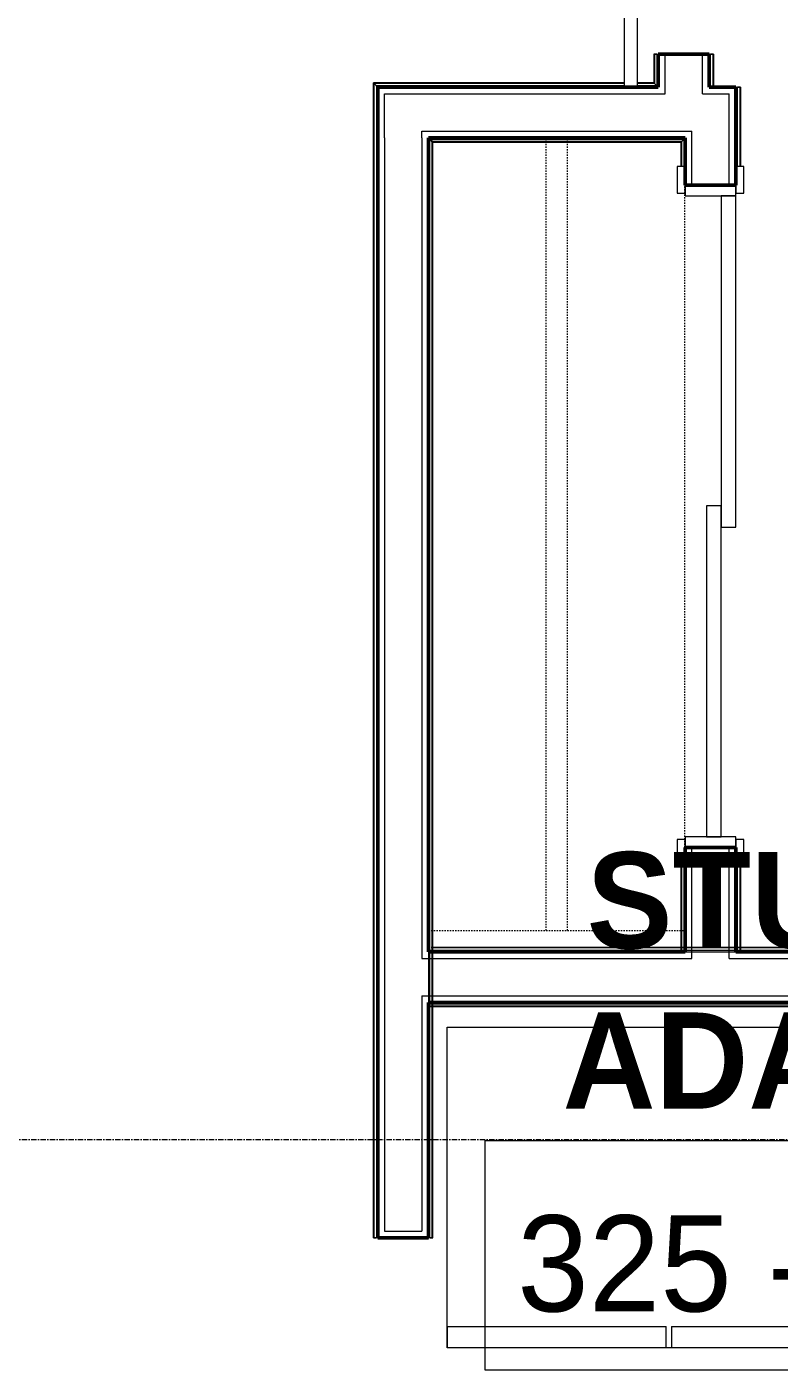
# Model space of a CAD drawing. Header units: inches. Extents: x -4218 to -1830, y 9767 to 12426.
# Drawn here: x -3129.6 to -3059.2, y 10145.6 to 10271.3 of the extents above; entities that cross this region are included whole.
import ezdxf

# ---------------------------------------------------------------- set-up
doc = ezdxf.new("R2010")
doc.units = ezdxf.units.IN
doc.header["$MEASUREMENT"] = 0
doc.linetypes.add('Dash', pattern=[0.25, 0.125, -0.125])
doc.linetypes.add('Grid Line 1_2_', pattern=[0.875, 0.5, -0.125, 0.125, -0.125])
for name, color, linetype, lineweight in [('0-1', 7, 'Continuous', 5), ('0-2', 253, 'Continuous', 9), ('A-AREA-IDEN', 2, 'Continuous', 9), ('A-DOOR-1', 7, 'Continuous', 9), ('A-DOOR-2', 50, 'Continuous', 20), ('A-DOOR-3', 250, 'Continuous', 50), ('A-DOOR-FRAM-1', 50, 'Continuous', 20), ('A-WALL-1', 250, 'Continuous', 50), ('A-WALL-2', 10, 'Continuous', 13), ('A-WALL-3', 254, 'Continuous', 9), ('A-WALL-4', 253, 'Continuous', 9), ('A-WALL-5', 252, 'Continuous', 9), ('A-WALL-6', 7, 'Continuous', 9), ('Q-CASE-HDLN-1', 7, 'Dash', 9), ('Q-SPCQ-1', 7, 'Continuous', 9), ('S-GRID-1', 1, 'Grid Line 1_2_', 9)]:
    doc.layers.add(name, color=color, linetype=linetype, lineweight=lineweight)
doc.styles.add('Century Gothic', font='ufonts.com_century-gothic.ttf', dxfattribs={"height": 9})
doc.styles.add('Century Gothic_B', font='GOTHICB.TTF', dxfattribs={"height": 9})

# ---------------------------------------------------------------- blocks, each defined once
blk = doc.blocks.new('Basic Wall _ INT - W4BØF - _5_8 GYP - 2X4 WOOD_BATT_ - 5_8 GYP_ - ___-3182879-BACKGROUND - 3RD FLOOR')
at = {"layer": 'A-WALL-3'}
blk.add_line((-3065.75, 10304.78), (-3065.72, 10304.78), dxfattribs=at)
at = {"layer": 'A-WALL-4'}
for p, q in [((-3065.75, 10355.41), (-3065.75, 10356.04)), ((-3065.75, 10304.78), (-3065.75, 10309.03)), ((-3065.4, 10309.44), (-3065.4, 10309.32)), ((-3065.4, 10309.32), (-3065.4, 10309.23)), ((-3065.4, 10309.23), (-3065.4, 10309.17)), ((-3065.4, 10309), (-3065.4, 10304.79)), ((-3065.61, 10304.78), (-3065.55, 10304.78)), ((-3065.54, 10304.78), (-3065.4, 10304.78)), ((-3065.4, 10304.78), (-3065.34, 10304.78)), ((-3065.75, 10265.68), (-3065.72, 10265.68)), ((-3065.61, 10265.68), (-3065.55, 10265.68)), ((-3065.54, 10265.68), (-3065.4, 10265.68)), ((-3065.4, 10265.68), (-3065.34, 10265.68))]:
    blk.add_line(p, q, dxfattribs=at)
at = {"layer": 'A-WALL-5'}
for p, q in [((-3065.72, 10356.05), (-3065.75, 10356.05)), ((-3065.75, 10309.03), (-3065.75, 10355.41)), ((-3065.55, 10356.05), (-3065.61, 10356.05)), ((-3065.4, 10356.05), (-3065.54, 10356.05)), ((-3065.34, 10356.05), (-3065.4, 10356.05)), ((-3065.4, 10356.05), (-3065.4, 10309.44)), ((-3065.62, 10304.78), (-3065.62, 10309.02)), ((-3065.34, 10309.44), (-3065.34, 10309.32)), ((-3065.34, 10309.32), (-3065.34, 10309.23)), ((-3065.34, 10309.23), (-3065.34, 10309.17)), ((-3065.34, 10308.99), (-3065.34, 10304.79)), ((-3065.71, 10304.78), (-3065.75, 10304.78)), ((-3065.62, 10304.78), (-3065.71, 10304.78)), ((-3065.34, 10304.78), (-3065.62, 10304.78)), ((-3065.72, 10268.78), (-3065.75, 10268.78)), ((-3065.75, 10265.68), (-3065.75, 10268.78)), ((-3065.55, 10268.78), (-3065.61, 10268.78)), ((-3065.4, 10268.78), (-3065.54, 10268.78)), ((-3065.34, 10268.78), (-3065.4, 10268.78)), ((-3065.4, 10268.78), (-3065.4, 10265.68)), ((-3065.71, 10265.68), (-3065.75, 10265.68)), ((-3065.62, 10265.68), (-3065.71, 10265.68)), ((-3065.34, 10265.68), (-3065.62, 10265.68))]:
    blk.add_line(p, q, dxfattribs=at)
at = {"layer": 'A-WALL-6'}
for p, q in [((-3065.75, 10356.05), (-3065.71, 10356.05)), ((-3065.71, 10356.05), (-3065.62, 10356.05)), ((-3065.62, 10309.03), (-3065.62, 10356.05)), ((-3065.62, 10356.05), (-3065.34, 10356.05)), ((-3065.34, 10356.05), (-3065.34, 10309.44)), ((-3065.75, 10268.78), (-3065.71, 10268.78)), ((-3065.71, 10268.78), (-3065.62, 10268.78)), ((-3065.62, 10265.68), (-3065.62, 10268.78)), ((-3065.62, 10268.78), (-3065.34, 10268.78)), ((-3065.34, 10268.78), (-3065.34, 10265.68))]:
    blk.add_line(p, q, dxfattribs=at)
blk = doc.blocks.new('Basic Wall _ INT - W4BØF - _5_8 GYP - 2X4 WOOD_BATT_ - 5_8 GYP_ - ___-3182880-BACKGROUND - 3RD FLOOR')
at = {"layer": 'A-WALL-4'}
for p, q in [((-3070.85, 10356.05), (-3070.91, 10356.05)), ((-3070.7, 10356.05), (-3070.85, 10356.05)), ((-3070.85, 10356.04), (-3070.85, 10355.41)), ((-3070.64, 10356.05), (-3070.7, 10356.05)), ((-3070.5, 10356.05), (-3070.52, 10356.05)), ((-3070.5, 10355.41), (-3070.5, 10356.04)), ((-3070.91, 10266.09), (-3070.85, 10266.03)), ((-3070.85, 10266.03), (-3070.7, 10265.88)), ((-3070.7, 10265.88), (-3070.64, 10265.82)), ((-3070.52, 10265.7), (-3070.5, 10265.68))]:
    blk.add_line(p, q, dxfattribs=at)
at = {"layer": 'A-WALL-5'}
for p, q in [((-3070.91, 10356.05), (-3070.62, 10356.05)), ((-3070.91, 10356.04), (-3070.91, 10355.41)), ((-3070.85, 10355.41), (-3070.85, 10304.78)), ((-3070.62, 10356.05), (-3070.54, 10356.05)), ((-3070.62, 10356.04), (-3070.62, 10355.41)), ((-3070.54, 10356.05), (-3070.5, 10356.05)), ((-3070.5, 10304.78), (-3070.5, 10355.41)), ((-3070.91, 10304.78), (-3070.85, 10304.78)), ((-3070.85, 10304.78), (-3070.7, 10304.78)), ((-3070.7, 10304.78), (-3070.64, 10304.78)), ((-3070.52, 10304.78), (-3070.5, 10304.78)), ((-3070.85, 10268.78), (-3070.91, 10268.78)), ((-3070.7, 10268.78), (-3070.85, 10268.78)), ((-3070.85, 10268.78), (-3070.85, 10266.03)), ((-3070.64, 10268.78), (-3070.7, 10268.78)), ((-3070.5, 10268.78), (-3070.52, 10268.78)), ((-3070.5, 10265.68), (-3070.5, 10268.78))]:
    blk.add_line(p, q, dxfattribs=at)
at = {"layer": 'A-WALL-6'}
for p, q in [((-3070.91, 10355.41), (-3070.91, 10304.78)), ((-3070.62, 10355.41), (-3070.62, 10304.78)), ((-3070.62, 10304.78), (-3070.91, 10304.78)), ((-3070.54, 10304.78), (-3070.62, 10304.78)), ((-3070.5, 10304.78), (-3070.54, 10304.78)), ((-3070.91, 10268.78), (-3070.62, 10268.78)), ((-3070.91, 10268.78), (-3070.91, 10266.09)), ((-3070.62, 10268.78), (-3070.62, 10265.8)), ((-3070.62, 10268.78), (-3070.54, 10268.78)), ((-3070.54, 10268.78), (-3070.5, 10268.78))]:
    blk.add_line(p, q, dxfattribs=at)
at = {"layer": 'A-WALL-6', "flags": 128}
for points in [[(-3070.62, 10265.8), (-3070.64, 10265.82), (-3070.7, 10265.88), (-3070.79, 10265.97), (-3070.91, 10266.09)], [(-3070.54, 10265.72), (-3070.56, 10265.74), (-3070.58, 10265.76), (-3070.6, 10265.78), (-3070.61, 10265.79), (-3070.62, 10265.8), (-3070.62, 10265.8)]]:
    blk.add_lwpolyline(points, dxfattribs=at)
blk = doc.blocks.new('Basic Wall _ INT - W4BØF - _5_8 GYP - 2X4 WOOD_BATT_ - 5_8 GYP_ - ___-3182883-BACKGROUND - 3RD FLOOR')
at = {"layer": 'A-WALL-3'}
for p, q in [((-3068.39, 10184.78), (-3068.33, 10184.78)), ((-3068.33, 10184.78), (-3068.18, 10184.78)), ((-3068.18, 10184.78), (-3068.12, 10184.78)), ((-3068, 10184.78), (-3067.98, 10184.78))]:
    blk.add_line(p, q, dxfattribs=at)
at = {"layer": 'A-WALL-4'}
for p, q in [((-3068.18, 10260.72), (-3068.33, 10260.58)), ((-3068.12, 10260.79), (-3068.18, 10260.72)), ((-3067.98, 10260.93), (-3068, 10260.9)), ((-3068.33, 10260.58), (-3068.39, 10260.51)), ((-3067.98, 10256.52), (-3067.98, 10258.27)), ((-3068.1, 10184.78), (-3068.39, 10184.78)), ((-3068.33, 10185.17), (-3068.33, 10185.07)), ((-3068.33, 10185.06), (-3068.33, 10184.98)), ((-3068.33, 10184.97), (-3068.33, 10184.92)), ((-3068.06, 10184.78), (-3068.1, 10184.78)), ((-3068.04, 10184.78), (-3068.06, 10184.78))]:
    blk.add_line(p, q, dxfattribs=at)
at = {"layer": 'A-WALL-5'}
for p, q in [((-3067.98, 10258.27), (-3067.98, 10260.93)), ((-3068.33, 10260.58), (-3068.33, 10258.27)), ((-3068.33, 10192.77), (-3068.33, 10185.19)), ((-3067.98, 10184.78), (-3067.98, 10192.77)), ((-3068.39, 10185.17), (-3068.39, 10185.07)), ((-3068.39, 10185.06), (-3068.39, 10184.98)), ((-3068.39, 10184.97), (-3068.39, 10184.92)), ((-3068.02, 10184.78), (-3068.04, 10184.78)), ((-3067.98, 10184.78), (-3068.02, 10184.78))]:
    blk.add_line(p, q, dxfattribs=at)
at = {"layer": 'A-WALL-6'}
for p, q in [((-3068.1, 10260.8), (-3068.1, 10258.27)), ((-3068.39, 10260.51), (-3068.39, 10258.27)), ((-3068.39, 10192.77), (-3068.39, 10185.19)), ((-3068.1, 10192.77), (-3068.1, 10184.78))]:
    blk.add_line(p, q, dxfattribs=at)
at = {"layer": 'A-WALL-6', "flags": 128}
for points in [[(-3068.39, 10260.51), (-3068.27, 10260.63), (-3068.18, 10260.72), (-3068.12, 10260.78), (-3068.1, 10260.8)], [(-3068.1, 10260.8), (-3068.1, 10260.8), (-3068.09, 10260.81), (-3068.08, 10260.83), (-3068.06, 10260.84), (-3068.04, 10260.86), (-3068.02, 10260.88)]]:
    blk.add_lwpolyline(points, dxfattribs=at)
blk = doc.blocks.new('Basic Wall _ INT - W4BØF - _5_8 GYP - 2X4 WOOD_BATT_ - 5_8 GYP_ - ___-3182884-BACKGROUND - 3RD FLOOR')
at = {"layer": 'A-WALL-3'}
for p, q in [((-3063.23, 10184.78), (-3063.2, 10184.78)), ((-3063.09, 10184.78), (-3063.02, 10184.78)), ((-3063.02, 10184.78), (-3062.87, 10184.78)), ((-3062.87, 10184.78), (-3062.81, 10184.78))]:
    blk.add_line(p, q, dxfattribs=at)
at = {"layer": 'A-WALL-4'}
for p, q in [((-3063.12, 10184.78), (-3063.16, 10184.78)), ((-3063.1, 10184.78), (-3063.12, 10184.78)), ((-3063.02, 10184.78), (-3063.1, 10184.78)), ((-3063.1, 10184.78), (-3063.1, 10184.78)), ((-3062.93, 10184.78), (-3063.02, 10184.78)), ((-3062.81, 10184.78), (-3062.93, 10184.78)), ((-3062.87, 10185.17), (-3062.87, 10185.07)), ((-3062.87, 10185.06), (-3062.87, 10184.98)), ((-3062.87, 10184.97), (-3062.87, 10184.92))]:
    blk.add_line(p, q, dxfattribs=at)
at = {"layer": 'A-WALL-5'}
for p, q in [((-3063.2, 10265.68), (-3063.23, 10265.68)), ((-3063.23, 10258.27), (-3063.23, 10265.68)), ((-3063.02, 10265.68), (-3063.09, 10265.68)), ((-3062.87, 10265.68), (-3063.02, 10265.68)), ((-3062.81, 10265.68), (-3062.87, 10265.68)), ((-3062.87, 10265.68), (-3062.87, 10258.27)), ((-3063.23, 10184.78), (-3063.23, 10192.77)), ((-3062.87, 10192.77), (-3062.87, 10185.19)), ((-3063.18, 10184.78), (-3063.23, 10184.78)), ((-3063.16, 10184.78), (-3063.18, 10184.78)), ((-3062.81, 10185.17), (-3062.81, 10185.07)), ((-3062.81, 10185.06), (-3062.81, 10184.98)), ((-3062.81, 10184.97), (-3062.81, 10184.92))]:
    blk.add_line(p, q, dxfattribs=at)
at = {"layer": 'A-WALL-6'}
for p, q in [((-3063.23, 10265.68), (-3063.18, 10265.68)), ((-3063.18, 10265.68), (-3063.1, 10265.68)), ((-3063.1, 10258.27), (-3063.1, 10265.68)), ((-3063.1, 10265.68), (-3062.81, 10265.68)), ((-3062.81, 10265.68), (-3062.81, 10258.27)), ((-3063.1, 10184.78), (-3063.1, 10192.77)), ((-3062.81, 10192.77), (-3062.81, 10185.19))]:
    blk.add_line(p, q, dxfattribs=at)
blk = doc.blocks.new('SLIDING - FLUSH - 5-0 x 6-8-3203585-BACKGROUND - 3RD FLOOR')
at = {"layer": 'A-DOOR-1'}
for p, q in [((-30.25, 3), (-32.75, 3)), ((-32.75, 3), (-32.75, 2.25)), ((-30.25, 2.25), (-30.25, 3)), ((30.25, 3), (30.25, 2.25)), ((32.75, 3), (30.25, 3)), ((32.75, 2.25), (32.75, 3)), ((-32.75, 2.25), (-30.25, 2.25)), ((30.25, 2.25), (32.75, 2.25)), ((-30.25, -2.5), (-32.75, -2.5)), ((-32.75, -2.5), (-32.75, -3.25)), ((-30.25, -3.25), (-30.25, -2.5)), ((32.75, -2.5), (30.25, -2.5)), ((30.25, -2.5), (30.25, -3.25)), ((32.75, -3.25), (32.75, -2.5)), ((-32.75, -3.25), (-30.25, -3.25)), ((30.25, -3.25), (32.75, -3.25))]:
    blk.add_line(p, q, dxfattribs=at)
at = {"layer": 'A-DOOR-2'}
for p, q in [((1, 2.25), (-30, 2.25)), ((-30, 2.25), (-30, 0.87)), ((1, 0.87), (1, 2.25)), ((-30, 0.87), (1, 0.87)), ((30, 0.87), (-1, 0.87)), ((-1, 0.87), (-1, -0.5)), ((30, -0.5), (30, 0.87)), ((-1, -0.5), (30, -0.5))]:
    blk.add_line(p, q, dxfattribs=at)
at = {"layer": 'A-DOOR-FRAM-1'}
for p, q in [((-30, 2.25), (-31, 2.25)), ((-31, 2.25), (-31, -2.5)), ((-30, -2.5), (-30, 2.25)), ((31, 2.25), (30, 2.25)), ((30, 2.25), (30, -2.5)), ((31, -2.5), (31, 2.25)), ((-31, -2.5), (-30, -2.5)), ((30, -2.5), (31, -2.5))]:
    blk.add_line(p, q, dxfattribs=at)
blk = doc.blocks.new('Basic Wall _ INT - W4BØF - _5_8 GYP - 2X4 WOOD_BATT_ - 5_8 GYP_ - ___-3182886-BACKGROUND - 3RD FLOOR')
at = {"layer": 'A-WALL-3'}
for p, q in [((-3092, 10185.19), (-3092, 10185.13)), ((-2939.15, 10185.13), (-2939.15, 10185.19)), ((-3092, 10185.13), (-3092, 10184.98)), ((-3092, 10184.98), (-3092, 10184.92)), ((-3092, 10184.8), (-3092, 10184.78)), ((-2939.15, 10184.98), (-2939.15, 10185.13)), ((-2939.15, 10184.92), (-2939.15, 10184.98)), ((-2939.15, 10184.78), (-2939.15, 10184.8))]:
    blk.add_line(p, q, dxfattribs=at)
at = {"layer": 'A-WALL-4'}
for p, q in [((-3092, 10184.92), (-3092, 10185.19)), ((-2939.15, 10185.19), (-2939.15, 10184.9)), ((-3092, 10184.9), (-3092, 10184.92)), ((-3092, 10184.9), (-3092, 10184.9)), ((-3092, 10184.88), (-3092, 10184.9)), ((-3092, 10184.86), (-3092, 10184.88)), ((-3092, 10184.84), (-3092, 10184.86)), ((-3091.7, 10185.13), (-3091.77, 10185.13)), ((-3091.6, 10185.13), (-3091.67, 10185.13)), ((-3068.27, 10185.13), (-3068.38, 10185.13)), ((-3068.18, 10185.13), (-3068.27, 10185.13)), ((-3068.12, 10185.13), (-3068.18, 10185.13)), ((-3067.98, 10184.78), (-3063.23, 10184.78)), ((-3063.25, 10185.13), (-3067.95, 10185.13)), ((-3063.02, 10185.13), (-3063.08, 10185.13)), ((-3062.93, 10185.13), (-3063.02, 10185.13)), ((-3062.81, 10185.13), (-3062.93, 10185.13)), ((-2939.15, 10185.13), (-2939.77, 10185.13)), ((-2939.77, 10184.78), (-2939.15, 10184.78)), ((-2939.15, 10184.9), (-2939.15, 10184.82)), ((-2939.15, 10184.82), (-2939.15, 10184.78))]:
    blk.add_line(p, q, dxfattribs=at)
at = {"layer": 'A-WALL-5'}
for p, q in [((-3091.7, 10185.19), (-3091.77, 10185.19)), ((-3091.6, 10185.19), (-3091.67, 10185.19)), ((-3068.27, 10185.19), (-3068.38, 10185.19)), ((-3068.18, 10185.19), (-3068.27, 10185.19)), ((-3068.12, 10185.19), (-3068.18, 10185.19)), ((-3063.25, 10185.19), (-3067.95, 10185.19)), ((-3063.02, 10185.19), (-3063.08, 10185.19)), ((-3062.93, 10185.19), (-3063.02, 10185.19)), ((-3062.81, 10185.19), (-3062.93, 10185.19)), ((-2939.15, 10185.19), (-2939.77, 10185.19)), ((-3092, 10184.82), (-3092, 10184.84)), ((-3092, 10184.78), (-3092, 10184.82)), ((-3092, 10184.78), (-3067.98, 10184.78)), ((-3068.38, 10185.13), (-3091.59, 10185.13)), ((-3063.23, 10184.9), (-3067.97, 10184.9)), ((-3063.23, 10184.78), (-2939.77, 10184.78)), ((-2939.77, 10185.13), (-3062.81, 10185.13)), ((-2939.15, 10184.9), (-2939.77, 10184.9))]:
    blk.add_line(p, q, dxfattribs=at)
at = {"layer": 'A-WALL-6'}
for p, q in [((-3068.39, 10185.19), (-3091.6, 10185.19)), ((-2939.77, 10185.19), (-3062.81, 10185.19)), ((-3067.97, 10184.9), (-3092, 10184.9)), ((-2939.77, 10184.9), (-3063.23, 10184.9))]:
    blk.add_line(p, q, dxfattribs=at)
blk = doc.blocks.new('Basic Wall _ INT - W4BØF - _5_8 GYP - 2X4 WOOD_BATT_ - 5_8 GYP_ - ___-3182885-BACKGROUND - 3RD FLOOR')
at = {"layer": 'A-WALL-3'}
for p, q in [((-3092, 10180.03), (-3092, 10180)), ((-3092, 10179.89), (-3092, 10179.83)), ((-3092, 10179.82), (-3092, 10179.68)), ((-3092, 10179.68), (-3092, 10179.61)), ((-3057.25, 10180.03), (-3033.02, 10180.03)), ((-3053.97, 10179.68), (-3057.25, 10179.68)), ((-3033.02, 10179.68), (-3053.91, 10179.68)), ((-3009.02, 10180.03), (-3008.77, 10180.03)), ((-3008.77, 10179.68), (-3009.02, 10179.68)), ((-3008.77, 10180.03), (-2975.77, 10180.03)), ((-2975.77, 10180.03), (-2939.77, 10180.03)), ((-2942.29, 10179.68), (-2975.77, 10179.68)), ((-2939.77, 10179.68), (-2942.2, 10179.68)), ((-2939.15, 10180), (-2939.15, 10180.03)), ((-2939.15, 10179.83), (-2939.15, 10179.89)), ((-2939.15, 10179.68), (-2939.15, 10179.82)), ((-2939.15, 10179.61), (-2939.15, 10179.68))]:
    blk.add_line(p, q, dxfattribs=at)
at = {"layer": 'A-WALL-4'}
for p, q in [((-3092, 10179.94), (-3092, 10179.96)), ((-3092, 10179.91), (-3092, 10179.94)), ((-3092, 10179.9), (-3092, 10179.91)), ((-3092, 10179.88), (-3092, 10179.9)), ((-3092, 10179.83), (-3092, 10179.88)), ((-3092, 10179.61), (-3092, 10179.83)), ((-3091.8, 10179.68), (-3091.84, 10179.68)), ((-3091.7, 10179.68), (-3091.78, 10179.68)), ((-3091.6, 10179.68), (-3091.68, 10179.68)), ((-3057.25, 10179.9), (-3056.17, 10179.9)), ((-3056.06, 10179.9), (-3033.02, 10179.9)), ((-3009.02, 10179.9), (-3008.77, 10179.9)), ((-2975.77, 10179.9), (-2940.67, 10179.9)), ((-2940.58, 10179.9), (-2939.77, 10179.9)), ((-2939.77, 10180.03), (-2939.15, 10180.03)), ((-2939.15, 10179.68), (-2939.77, 10179.68)), ((-2939.15, 10180.03), (-2939.15, 10179.99)), ((-2939.15, 10179.99), (-2939.15, 10179.96)), ((-2939.15, 10179.96), (-2939.15, 10179.91)), ((-2939.15, 10179.91), (-2939.15, 10179.9)), ((-2939.15, 10179.9), (-2939.15, 10179.88)), ((-2939.15, 10179.88), (-2939.15, 10179.73)), ((-2939.15, 10179.73), (-2939.15, 10179.61))]:
    blk.add_line(p, q, dxfattribs=at)
at = {"layer": 'A-WALL-5'}
for p, q in [((-3092, 10179.99), (-3092, 10180.03)), ((-3092, 10180.03), (-3057.25, 10180.03)), ((-3092, 10179.96), (-3092, 10179.99)), ((-3091.8, 10179.61), (-3091.84, 10179.61)), ((-3091.7, 10179.61), (-3091.78, 10179.61)), ((-3091.6, 10179.61), (-3091.68, 10179.61)), ((-3057.25, 10179.68), (-3091.59, 10179.68)), ((-3053.34, 10179.61), (-3057.25, 10179.61)), ((-3033.02, 10179.61), (-3053.32, 10179.61)), ((-3008.77, 10179.61), (-3009.02, 10179.61)), ((-2964.77, 10179.61), (-2965.52, 10179.61)), ((-2939.77, 10179.9), (-2939.15, 10179.9)), ((-2939.15, 10179.61), (-2939.77, 10179.61))]:
    blk.add_line(p, q, dxfattribs=at)
at = {"layer": 'A-WALL-6'}
for p, q in [((-3092, 10179.9), (-3057.25, 10179.9)), ((-3057.25, 10179.61), (-3091.6, 10179.61))]:
    blk.add_line(p, q, dxfattribs=at)
blk = doc.blocks.new('Basic Wall _ INT - W4BØF - _5_8 GYP - 2X4 WOOD_BATT_ - 5_8 GYP_ - ___-3182887-BACKGROUND - 3RD FLOOR')
at = {"layer": 'A-WALL-4'}
for p, q in [((-3091.97, 10260.9), (-3092, 10260.93)), ((-3091.8, 10260.72), (-3091.86, 10260.79)), ((-3091.65, 10260.58), (-3091.79, 10260.72)), ((-3091.59, 10260.51), (-3091.65, 10260.58)), ((-3091.65, 10185.07), (-3091.65, 10185.19)), ((-3092, 10184.78), (-3092, 10180.03)), ((-3091.65, 10184.98), (-3091.65, 10185.07)), ((-3091.65, 10184.92), (-3091.65, 10184.98)), ((-3091.65, 10184.16), (-3091.65, 10184.78)), ((-3091.65, 10180.7), (-3091.65, 10184.15)), ((-3091.65, 10180.03), (-3091.65, 10180.65)), ((-3091.65, 10179.83), (-3091.65, 10179.88)), ((-3091.65, 10179.73), (-3091.65, 10179.83)), ((-3091.65, 10179.61), (-3091.65, 10179.73))]:
    blk.add_line(p, q, dxfattribs=at)
at = {"layer": 'A-WALL-5'}
for p, q in [((-3092, 10260.93), (-3092, 10184.78)), ((-3091.65, 10185.19), (-3091.65, 10260.58)), ((-3091.59, 10185.07), (-3091.59, 10185.19)), ((-3091.87, 10184.16), (-3091.87, 10184.78)), ((-3091.87, 10180.67), (-3091.87, 10184.15)), ((-3091.59, 10184.98), (-3091.59, 10185.07)), ((-3091.59, 10184.92), (-3091.59, 10184.98)), ((-3091.59, 10184.16), (-3091.59, 10184.78)), ((-3091.59, 10180.71), (-3091.59, 10184.15)), ((-3091.87, 10180.03), (-3091.87, 10180.65)), ((-3091.59, 10180.03), (-3091.59, 10180.7)), ((-3092, 10180.03), (-3092, 10158.02)), ((-3091.65, 10158.02), (-3091.65, 10179.61)), ((-3091.59, 10179.83), (-3091.59, 10179.88)), ((-3091.59, 10179.73), (-3091.59, 10179.83)), ((-3091.59, 10179.61), (-3091.59, 10179.73)), ((-3092, 10158.02), (-3091.97, 10158.02)), ((-3091.86, 10158.02), (-3091.8, 10158.02)), ((-3091.79, 10158.02), (-3091.65, 10158.02)), ((-3091.65, 10158.02), (-3091.59, 10158.02))]:
    blk.add_line(p, q, dxfattribs=at)
at = {"layer": 'A-WALL-6'}
for p, q in [((-3091.87, 10184.78), (-3091.87, 10260.8)), ((-3091.59, 10185.19), (-3091.59, 10260.51)), ((-3091.87, 10158.02), (-3091.87, 10180.03)), ((-3091.59, 10158.02), (-3091.59, 10179.61)), ((-3091.96, 10158.02), (-3092, 10158.02)), ((-3091.87, 10158.02), (-3091.96, 10158.02)), ((-3091.59, 10158.02), (-3091.87, 10158.02))]:
    blk.add_line(p, q, dxfattribs=at)
at = {"layer": 'A-WALL-6', "flags": 128}
for points in [[(-3091.96, 10260.88), (-3091.93, 10260.86), (-3091.91, 10260.84), (-3091.9, 10260.83), (-3091.88, 10260.81), (-3091.88, 10260.8), (-3091.87, 10260.8)], [(-3091.87, 10260.8), (-3091.85, 10260.78), (-3091.8, 10260.72), (-3091.7, 10260.63), (-3091.59, 10260.51)]]:
    blk.add_lwpolyline(points, dxfattribs=at)
blk = doc.blocks.new('Basic Wall _ INT - W4BØF - _5_8 GYP - 2X4 WOOD_BATT_ - 5_8 GYP_ - ___-3182888-BACKGROUND - 3RD FLOOR')
at = {"layer": 'A-WALL-4'}
for p, q in [((-3097.1, 10266.03), (-3097.16, 10266.09)), ((-3096.95, 10265.88), (-3097.1, 10266.03)), ((-3096.89, 10265.82), (-3096.95, 10265.88)), ((-3096.75, 10265.68), (-3096.77, 10265.7))]:
    blk.add_line(p, q, dxfattribs=at)
at = {"layer": 'A-WALL-5'}
for p, q in [((-3097.1, 10158.02), (-3097.1, 10266.03)), ((-3096.75, 10265.68), (-3096.75, 10158.02)), ((-3097.16, 10158.02), (-3097.1, 10158.02)), ((-3097.1, 10158.02), (-3096.95, 10158.02)), ((-3096.95, 10158.02), (-3096.89, 10158.02)), ((-3096.77, 10158.02), (-3096.75, 10158.02))]:
    blk.add_line(p, q, dxfattribs=at)
at = {"layer": 'A-WALL-6'}
for p, q in [((-3097.16, 10158.02), (-3097.16, 10266.09)), ((-3096.87, 10265.8), (-3096.87, 10158.02)), ((-3096.87, 10158.02), (-3097.16, 10158.02)), ((-3096.79, 10158.02), (-3096.87, 10158.02)), ((-3096.75, 10158.02), (-3096.79, 10158.02))]:
    blk.add_line(p, q, dxfattribs=at)
at = {"layer": 'A-WALL-6', "flags": 128}
for points in [[(-3097.16, 10266.09), (-3097.04, 10265.97), (-3096.95, 10265.88), (-3096.89, 10265.82), (-3096.87, 10265.8)], [(-3096.87, 10265.8), (-3096.87, 10265.8), (-3096.86, 10265.79), (-3096.85, 10265.78), (-3096.83, 10265.76), (-3096.81, 10265.74), (-3096.79, 10265.72)]]:
    blk.add_lwpolyline(points, dxfattribs=at)
blk = doc.blocks.new('Basic Wall _ INT - W4BØF - _5_8 GYP - 2X4 WOOD_BATT_ - 5_8 GYP_ - ___-3182889-BACKGROUND - 3RD FLOOR')
at = {"layer": 'A-WALL-4'}
for p, q in [((-3097.16, 10266.09), (-3097.1, 10266.03)), ((-3097.1, 10266.03), (-3096.95, 10265.88)), ((-3096.95, 10265.88), (-3096.89, 10265.82)), ((-3096.77, 10265.7), (-3096.75, 10265.68)), ((-3070.85, 10266.03), (-3070.91, 10266.09)), ((-3070.7, 10265.88), (-3070.85, 10266.03)), ((-3070.64, 10265.82), (-3070.7, 10265.88)), ((-3070.5, 10265.68), (-3070.52, 10265.7))]:
    blk.add_line(p, q, dxfattribs=at)
at = {"layer": 'A-WALL-5'}
for p, q in [((-3073.7, 10266.03), (-3097.1, 10266.03)), ((-3096.75, 10265.68), (-3070.5, 10265.68)), ((-3070.85, 10266.03), (-3072.45, 10266.03))]:
    blk.add_line(p, q, dxfattribs=at)
at = {"layer": 'A-WALL-6'}
for p, q in [((-3073.7, 10266.09), (-3097.16, 10266.09)), ((-3073.7, 10265.8), (-3096.87, 10265.8)), ((-3070.91, 10266.09), (-3072.45, 10266.09)), ((-3070.62, 10265.8), (-3072.45, 10265.8))]:
    blk.add_line(p, q, dxfattribs=at)
at = {"layer": 'A-WALL-6', "flags": 128}
for points in [[(-3096.87, 10265.8), (-3096.89, 10265.82), (-3096.95, 10265.88), (-3097.04, 10265.97), (-3097.16, 10266.09)], [(-3096.79, 10265.72), (-3096.81, 10265.74), (-3096.83, 10265.76), (-3096.85, 10265.78), (-3096.86, 10265.79), (-3096.87, 10265.8), (-3096.87, 10265.8)], [(-3070.91, 10266.09), (-3070.79, 10265.97), (-3070.7, 10265.88), (-3070.64, 10265.82), (-3070.62, 10265.8)], [(-3070.62, 10265.8), (-3070.62, 10265.8), (-3070.61, 10265.79), (-3070.6, 10265.78), (-3070.58, 10265.76), (-3070.56, 10265.74), (-3070.54, 10265.72)]]:
    blk.add_lwpolyline(points, dxfattribs=at)
blk = doc.blocks.new('Basic Wall _ INT - W4BØF - _5_8 GYP - 2X4 WOOD_BATT_ - 5_8 GYP_ - ___-3182890-BACKGROUND - 3RD FLOOR')
at = {"layer": 'A-WALL-4'}
for p, q in [((-3092, 10260.93), (-3091.97, 10260.9)), ((-3091.86, 10260.79), (-3091.8, 10260.72)), ((-3091.79, 10260.72), (-3091.65, 10260.58)), ((-3068.33, 10260.58), (-3068.18, 10260.72)), ((-3068.18, 10260.72), (-3068.12, 10260.79)), ((-3068, 10260.9), (-3067.98, 10260.93)), ((-3091.65, 10260.58), (-3091.59, 10260.51)), ((-3068.39, 10260.51), (-3068.33, 10260.58))]:
    blk.add_line(p, q, dxfattribs=at)
at = {"layer": 'A-WALL-5'}
for p, q in [((-3092, 10260.93), (-3067.98, 10260.93)), ((-3068.33, 10260.58), (-3091.65, 10260.58))]:
    blk.add_line(p, q, dxfattribs=at)
at = {"layer": 'A-WALL-6'}
for p, q in [((-3091.87, 10260.8), (-3068.1, 10260.8)), ((-3068.39, 10260.51), (-3091.59, 10260.51))]:
    blk.add_line(p, q, dxfattribs=at)
at = {"layer": 'A-WALL-6', "flags": 128}
for points in [[(-3091.87, 10260.8), (-3091.88, 10260.8), (-3091.88, 10260.81), (-3091.9, 10260.83), (-3091.91, 10260.84), (-3091.93, 10260.86), (-3091.96, 10260.88)], [(-3091.59, 10260.51), (-3091.7, 10260.63), (-3091.8, 10260.72), (-3091.85, 10260.78), (-3091.87, 10260.8)], [(-3068.1, 10260.8), (-3068.12, 10260.78), (-3068.18, 10260.72), (-3068.27, 10260.63), (-3068.39, 10260.51)], [(-3068.02, 10260.88), (-3068.04, 10260.86), (-3068.06, 10260.84), (-3068.08, 10260.83), (-3068.09, 10260.81), (-3068.1, 10260.8), (-3068.1, 10260.8)]]:
    blk.add_lwpolyline(points, dxfattribs=at)
blk = doc.blocks.new('Refrigerator_-_Side-by-Side_6047 - 36_ X 30_-1372843-BACKGROUND - 3RD FLOOR')
at = {"layer": 'Q-SPCQ-1'}
for p, q in [((-17.88, 15.58), (17.87, 15.58)), ((-17.88, -14.42), (-17.88, 15.58)), ((-17.88, 15.58), (-3.13, 15.58)), ((-17.88, 15.58), (-17.88, 13.58)), ((-3.13, 13.58), (-3.13, 15.58)), ((-2.63, 15.58), (17.87, 15.58)), ((-2.63, 15.58), (-2.63, 13.58)), ((17.87, 15.58), (17.87, -14.42)), ((17.87, 13.58), (17.87, 15.58)), ((-3.13, 13.58), (-17.88, 13.58)), ((17.87, 13.58), (-2.63, 13.58)), ((17.87, -14.42), (-17.88, -14.42))]:
    blk.add_line(p, q, dxfattribs=at)
blk = doc.blocks.new('BARN - FLUSH - 3-0 x 7-0 BARN DOOR-2961666-BACKGROUND - 3RD FLOOR')
at = {"layer": 'A-DOOR-1'}
for p, q in [((21, -4.32), (-60, -4.32)), ((-60, -4.95), (-60, -4.32)), ((-60, -5.57), (-60, -4.95)), ((-52, -4.07), (-26, -4.07)), ((21, -4.32), (21, -4.95)), ((21, -4.95), (21, -5.57)), ((-60, -5.57), (21, -5.57)), ((-54.5, -5.67), (-56, -5.67)), ((-56, -5.67), (-56, -6)), ((-54.5, -6), (-56, -6)), ((-54.5, -6), (-54.5, -5.67)), ((-23.5, -6), (-23.5, -5.67)), ((-22, -5.67), (-23.5, -5.67)), ((-22, -6), (-23.5, -6)), ((-22, -5.67), (-22, -6))]:
    blk.add_line(p, q, dxfattribs=at)
at = {"layer": 'A-DOOR-3'}
for p, q in [((-52, -4.07), (-57, -4.07)), ((-57, -4.07), (-57, -4.32)), ((-52, -4.33), (-52, -4.07)), ((-21, -4.07), (-26, -4.07)), ((-26, -4.07), (-26, -4.32)), ((-21, -4.32), (-21, -4.07)), ((-57, -5.57), (-57, -5.82)), ((-57, -5.82), (-56, -5.82)), ((-54.5, -5.82), (-23.5, -5.82)), ((-22, -5.82), (-21, -5.82)), ((-21, -5.82), (-21, -5.57))]:
    blk.add_line(p, q, dxfattribs=at)
blk = doc.blocks.new('OD_CW_Closet - OD_CW_Closet-2508933-BACKGROUND - 3RD FLOOR')
at = {"layer": 'Q-CASE-HDLN-1'}
for p, q in [((74.9, 24), (0.74, 24)), ((0.74, 24), (0.74, 0)), ((74.9, 0), (74.9, 24)), ((0.74, 13), (74.9, 13)), ((0.74, 11), (74.9, 11)), ((0.74, 0), (74.9, 0))]:
    blk.add_line(p, q, dxfattribs=at)
blk = doc.blocks.new('CTR - 1st Phase - Unit Layouts_rvt-1-BACKGROUND - 3RD FLOOR')
at = {"layer": 'A-WALL-1'}
for p, q in [((-3070.5, 10268.78), (-3070.5, 10265.68)), ((-3065.75, 10268.78), (-3070.5, 10268.78)), ((-3065.75, 10265.68), (-3065.75, 10268.78)), ((-3070.5, 10265.68), (-3096.75, 10265.68)), ((-3096.75, 10265.68), (-3096.75, 10265.05)), ((-3063.85, 10265.68), (-3065.75, 10265.68)), ((-3063.23, 10265.68), (-3063.85, 10265.68)), ((-3063.23, 10256.52), (-3063.23, 10265.68)), ((-3096.75, 10265.05), (-3096.75, 10260.93)), ((-3096.75, 10260.93), (-3096.75, 10158.02)), ((-3092, 10184.78), (-3092, 10260.93)), ((-3092, 10260.93), (-3067.98, 10260.93)), ((-3067.98, 10260.93), (-3067.98, 10256.52)), ((-3067.98, 10256.52), (-3063.23, 10256.52)), ((-3067.98, 10194.52), (-3067.98, 10184.78)), ((-3063.23, 10194.52), (-3067.98, 10194.52)), ((-3063.23, 10184.78), (-3063.23, 10194.52)), ((-3067.98, 10184.78), (-3092, 10184.78)), ((-2939.15, 10184.78), (-3063.23, 10184.78)), ((-3092, 10180.03), (-2939.15, 10180.03)), ((-3092, 10158.02), (-3092, 10180.03)), ((-3096.75, 10158.02), (-3096.12, 10158.02)), ((-3096.12, 10158.02), (-3092.62, 10158.02)), ((-3092.62, 10158.02), (-3092, 10158.02))]:
    blk.add_line(p, q, dxfattribs=at)
at = {"layer": 'A-WALL-2'}
for p, q in [((-3069.87, 10265.68), (-3069.87, 10268.78)), ((-3066.37, 10265.68), (-3066.37, 10268.78)), ((-3069.87, 10265.05), (-3069.87, 10265.68)), ((-3066.37, 10265.05), (-3066.37, 10265.68)), ((-3096.12, 10261.55), (-3096.12, 10265.05)), ((-3096.12, 10265.05), (-3069.87, 10265.05)), ((-3066.37, 10265.05), (-3063.85, 10265.05)), ((-3063.85, 10256.52), (-3063.85, 10265.05)), ((-3096.12, 10260.93), (-3096.12, 10261.55)), ((-3096.12, 10260.93), (-3096.12, 10158.64)), ((-3092.62, 10260.93), (-3092.62, 10261.55)), ((-3092.62, 10261.55), (-3067.98, 10261.55)), ((-3092.62, 10260.93), (-3092.62, 10184.15)), ((-3067.98, 10261.55), (-3067.35, 10261.55)), ((-3067.35, 10256.52), (-3067.35, 10261.55)), ((-3067.35, 10184.78), (-3067.35, 10194.52)), ((-3063.85, 10184.78), (-3063.85, 10194.52)), ((-3092.62, 10184.15), (-3092, 10184.15)), ((-3092, 10184.15), (-3067.35, 10184.15)), ((-3067.35, 10184.15), (-3067.35, 10184.78)), ((-3063.85, 10184.15), (-3063.85, 10184.78)), ((-3063.85, 10184.15), (-2939.77, 10184.15)), ((-3092.62, 10180.65), (-3092, 10180.65)), ((-3092.62, 10180.65), (-3092.62, 10158.64)), ((-3092, 10180.65), (-2939.77, 10180.65)), ((-3096.12, 10158.64), (-3092.62, 10158.64))]:
    blk.add_line(p, q, dxfattribs=at)
at = {"layer": 'A-WALL-3'}
for p, q in [((-3067.98, 10258.27), (-3067.98, 10256.52)), ((-3092, 10184.92), (-3092, 10185.19)), ((-3091.7, 10184.78), (-3091.77, 10184.78)), ((-3091.6, 10184.78), (-3091.67, 10184.78)), ((-3068.12, 10184.78), (-3068.39, 10184.78)), ((-3067.98, 10185.17), (-3067.98, 10185.07)), ((-3067.98, 10185.06), (-3067.98, 10184.98)), ((-3067.98, 10184.97), (-3067.98, 10184.92)), ((-3063.23, 10185.07), (-3063.23, 10185.17)), ((-3063.23, 10184.98), (-3063.23, 10185.06)), ((-3063.23, 10184.92), (-3063.23, 10184.97)), ((-3062.81, 10184.78), (-3063.08, 10184.78)), ((-3092, 10179.61), (-3092, 10179.88)), ((-3091.84, 10180.03), (-3091.8, 10180.03)), ((-3091.78, 10180.03), (-3091.7, 10180.03)), ((-3091.68, 10180.03), (-3091.6, 10180.03))]:
    blk.add_line(p, q, dxfattribs=at)
at = {"layer": 'A-WALL-4'}
for p, q in [((-3070.5, 10268.78), (-3070.5, 10265.68)), ((-3065.75, 10265.68), (-3065.75, 10268.78)), ((-3070.5, 10265.68), (-3096.75, 10265.68)), ((-3096.75, 10260.93), (-3096.75, 10265.68)), ((-3065.6, 10265.68), (-3065.34, 10265.68)), ((-3063.23, 10258.27), (-3063.23, 10265.68)), ((-3096.75, 10260.93), (-3096.75, 10158.02)), ((-3092, 10185.19), (-3092, 10260.93)), ((-3092, 10260.93), (-3067.98, 10260.93)), ((-3067.98, 10260.93), (-3067.98, 10258.27)), ((-3063.23, 10256.52), (-3067.98, 10256.52)), ((-3067.98, 10194.52), (-3063.23, 10194.52)), ((-3067.98, 10192.77), (-3067.98, 10185.19)), ((-3063.23, 10185.19), (-3063.23, 10192.77)), ((-3068.39, 10184.78), (-3091.59, 10184.78)), ((-2939.77, 10184.78), (-3062.81, 10184.78)), ((-3092, 10158.02), (-3092, 10179.61)), ((-3091.59, 10180.03), (-3057.25, 10180.03))]:
    blk.add_line(p, q, dxfattribs=at)
at = {"layer": 'A-WALL-5'}
for p, q in [((-3070.5, 10268.78), (-3065.75, 10268.78)), ((-3065.34, 10265.68), (-3063.23, 10265.68)), ((-3092, 10158.02), (-3096.75, 10158.02))]:
    blk.add_line(p, q, dxfattribs=at)
at = {"layer": '0-2'}
for name in ['Basic Wall _ INT - W4BØF - _5_8 GYP - 2X4 WOOD_BATT_ - 5_8 GYP_ - ___-3182880-BACKGROUND - 3RD FLOOR', 'Basic Wall _ INT - W4BØF - _5_8 GYP - 2X4 WOOD_BATT_ - 5_8 GYP_ - ___-3182879-BACKGROUND - 3RD FLOOR', 'Basic Wall _ INT - W4BØF - _5_8 GYP - 2X4 WOOD_BATT_ - 5_8 GYP_ - ___-3182888-BACKGROUND - 3RD FLOOR', 'Basic Wall _ INT - W4BØF - _5_8 GYP - 2X4 WOOD_BATT_ - 5_8 GYP_ - ___-3182889-BACKGROUND - 3RD FLOOR', 'Basic Wall _ INT - W4BØF - _5_8 GYP - 2X4 WOOD_BATT_ - 5_8 GYP_ - ___-3182884-BACKGROUND - 3RD FLOOR', 'Basic Wall _ INT - W4BØF - _5_8 GYP - 2X4 WOOD_BATT_ - 5_8 GYP_ - ___-3182887-BACKGROUND - 3RD FLOOR', 'Basic Wall _ INT - W4BØF - _5_8 GYP - 2X4 WOOD_BATT_ - 5_8 GYP_ - ___-3182890-BACKGROUND - 3RD FLOOR', 'Basic Wall _ INT - W4BØF - _5_8 GYP - 2X4 WOOD_BATT_ - 5_8 GYP_ - ___-3182883-BACKGROUND - 3RD FLOOR', 'Basic Wall _ INT - W4BØF - _5_8 GYP - 2X4 WOOD_BATT_ - 5_8 GYP_ - ___-3182886-BACKGROUND - 3RD FLOOR', 'Basic Wall _ INT - W4BØF - _5_8 GYP - 2X4 WOOD_BATT_ - 5_8 GYP_ - ___-3182885-BACKGROUND - 3RD FLOOR']:
    blk.add_blockref(name, (0, 0), dxfattribs=at)
for name, p, rotation in [('BARN - FLUSH - 3-0 x 7-0 BARN DOOR-2961666-BACKGROUND - 3RD FLOOR', (-3068.12, 10286.78), 269.9999999999471), ('OD_CW_Closet - OD_CW_Closet-2508933-BACKGROUND - 3RD FLOOR', (-3068, 10186.03), 89.99999999992893), ('SLIDING - FLUSH - 5-0 x 6-8-3203585-BACKGROUND - 3RD FLOOR', (-3065.48, 10225.52), 269.99999999997), ('Refrigerator_-_Side-by-Side_6047 - 36_ X 30_-1372843-BACKGROUND - 3RD FLOOR', (-3072.4, 10163.29), 180)]:
    blk.add_blockref(name, p, dxfattribs=dict(at, rotation=rotation))

msp = doc.modelspace()

# ---------------------------------------------------------------- linework, layer by layer
at = {"layer": 'A-AREA-IDEN', "flags": 128}
msp.add_lwpolyline([(-3086.7, 10167.12), (-3002.2, 10167.12), (-3002.2, 10145.63), (-3086.7, 10145.63)], close=True, dxfattribs=at)
at = {"layer": 'S-GRID-1'}
msp.add_line((-1830.2, 10167.19), (-4168.71, 10167.19), dxfattribs=at)

# ---------------------------------------------------------------- block references
at = {"layer": '0-1'}
msp.add_blockref('CTR - 1st Phase - Unit Layouts_rvt-1-BACKGROUND - 3RD FLOOR', (0, 0), dxfattribs=at)

# ---------------------------------------------------------------- texts
at = {"layer": 'A-AREA-IDEN', "char_height": 9, "attachment_point": 1}
for s, insert, width, style in [('STUDIO A -', (-3077.2, 10194.1), 79.083, 'Century Gothic_B'), ('ADA TYPE B', (-3079.45, 10179.1), 84.537, 'Century Gothic_B'), ('325 - (507 SF)', (-3083.7, 10160.12), 94.839, 'Century Gothic')]:
    msp.add_mtext(s, dxfattribs=dict(at, insert=insert, width=width, style=style))

doc.saveas('drawing.dxf')
